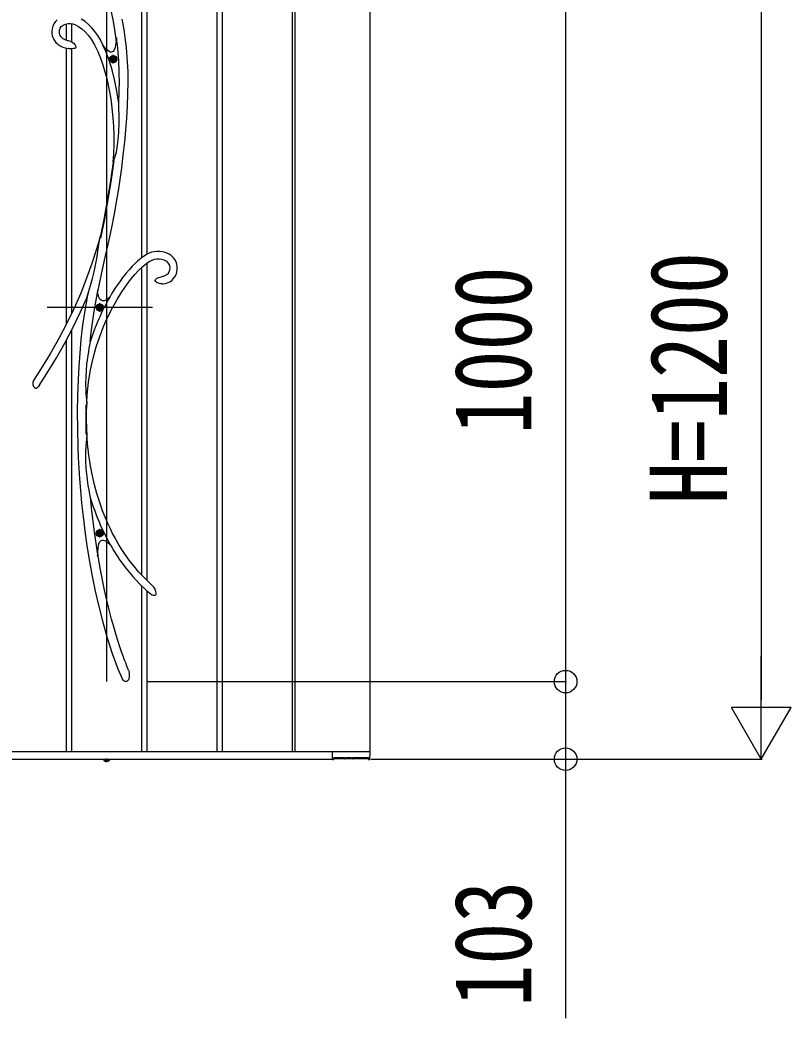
# Model space of a CAD drawing. Units: millimetres, scale not verified. Extents: x -14718 to 14718, y -10395 to 10395.
# Drawn here: x -5682 to -4658, y 6969 to 8294 of the extents above; entities that cross this region are included whole.
import ezdxf
from ezdxf.enums import TextEntityAlignment as Align

# ---------------------------------------------------------------- set-up
doc = ezdxf.new("R2010")
doc.units = ezdxf.units.MM
doc.header["$LTSCALE"] = 30
for name, color, linetype in [('0-3_YKK_13', 4, 'Continuous'), ('0-4_YKK_A1', 4, 'Continuous'), ('0-5_YKK_D', 6, 'Continuous')]:
    doc.layers.add(name, color=color, linetype=linetype)
doc.styles.add('ＭＳ ゴシック', font='')
doc.styles.get('ＭＳ ゴシック').set_extended_font_data('MS Gothic')

msp = doc.modelspace()

# ---------------------------------------------------------------- linework, layer by layer
at = {"layer": '0-3_YKK_13'}
for p, q in [((-5567.43, 8415.5), (-5567.43, 7415.5)), ((-5616.1, 8266.23), (-5618.08, 8266.61)), ((-5571.33, 8259.63), (-5571.47, 8259.95)), ((-5553.63, 8266.34), (-5554.31, 8270.94)), ((-5558.43, 8236.75), (-5558.43, 8248.25)), ((-5564.18, 8242.5), (-5552.68, 8242.5)), ((-5557.2, 8242.09), (-5556.38, 8242.09)), ((-5502.77, 7948.77), (-5502.87, 7948.46)), ((-5493.76, 7944.07), (-5493.75, 7944.07)), ((-5576.43, 7906.75), (-5576.43, 7918.25)), ((-5563.11, 7926.23), (-5563.13, 7926.22)), ((-5563.11, 7926.23), (-5563.02, 7926.32)), ((-5506.43, 7912.5), (-5646.43, 7912.5)), ((-5575.2, 7912.09), (-5574.38, 7912.09)), ((-5662.51, 7805.41), (-5662.72, 7805.55)), ((-5582.18, 7612.5), (-5570.68, 7612.5)), ((-5576.43, 7606.75), (-5576.43, 7618.25)), ((-5575.2, 7612.09), (-5574.38, 7612.09)), ((-5579.01, 7581.08), (-5579.57, 7583.5)), ((-5502.24, 7530.79), (-5502.75, 7530.16)), ((-5538.09, 7430.53), (-5538.09, 7430.53))]:
    msp.add_line(p, q, dxfattribs=at)
for points in [[(-5594.11, 8400.23), (-5594.09, 8400.18), (-5589.12, 8388.66), (-5584.69, 8377.99), (-5580.76, 8368.07), (-5577.28, 8358.84), (-5574.19, 8350.22), (-5571.46, 8342.15), (-5568.21, 8331.85), (-5565.48, 8322.35), (-5563.18, 8313.54), (-5561.24, 8305.33), (-5558.98, 8294.48), (-5557.18, 8284.49), (-5555.74, 8275.23), (-5554.59, 8266.77)], [(-5632.84, 8294.47), (-5635.28, 8292.18), (-5637.34, 8289.42), (-5638.9, 8286.23), (-5639.88, 8282.71), (-5640.22, 8278.95), (-5640.05, 8276.37), (-5639.57, 8273.76), (-5638.8, 8271.28), (-5637.41, 8268.36), (-5636.08, 8266.31), (-5634.8, 8264.69), (-5633.2, 8263.03), (-5631.57, 8261.68), (-5629.08, 8260.05), (-5625.56, 8258.37), (-5620.89, 8256.91), (-5618.06, 8256.43)], [(-5618.08, 8266.61), (-5618.84, 8266.75), (-5622.49, 8268.05), (-5625.12, 8269.53), (-5626.94, 8271.02), (-5628.14, 8272.41), (-5628.92, 8273.66), (-5629.41, 8274.74), (-5630.1, 8277.4), (-5630.08, 8280.68), (-5629.15, 8283.59), (-5627.54, 8285.83), (-5625.19, 8287.58), (-5622, 8288.87), (-5618.53, 8289.54), (-5615.27, 8289.56), (-5612.25, 8289.08), (-5609.45, 8288.22), (-5604.56, 8285.84), (-5600.13, 8282.74), (-5595.81, 8278.82), (-5591.7, 8274.2), (-5587.86, 8268.98), (-5583.21, 8261.18), (-5579.07, 8252.66), (-5575.47, 8243.78), (-5572.31, 8234.73), (-5569.54, 8225.64), (-5567.13, 8216.6), (-5565.07, 8207.64), (-5563.33, 8198.83), (-5561.8, 8189.65), (-5560.71, 8181.88), (-5559.73, 8173.29), (-5558.89, 8163.85), (-5558.26, 8153.52), (-5557.88, 8142.27), (-5557.83, 8130.04), (-5558.18, 8116.82), (-5558.84, 8105.35)], [(-5571.47, 8259.95), (-5572.12, 8261.4), (-5575.57, 8268.01), (-5579.07, 8273.79), (-5582.81, 8279.05), (-5586.88, 8283.93), (-5591.28, 8288.34), (-5596.01, 8292.17), (-5601.05, 8295.35)], [(-5579.23, 7933.05), (-5579.17, 7933.39), (-5574.68, 7954.49), (-5569.95, 7975.28), (-5565.26, 7996), (-5560.92, 8016.53), (-5557.01, 8036.71), (-5554.23, 8052.27), (-5551.7, 8067.55), (-5549.41, 8082.54), (-5547.22, 8098.15), (-5545.13, 8114.81), (-5543.2, 8132.37), (-5541.74, 8147.94), (-5540.5, 8163.93), (-5539.54, 8180.18), (-5538.93, 8196.16), (-5538.7, 8211.31), (-5538.87, 8225.52), (-5539.44, 8238.75), (-5540.38, 8251.05), (-5541.05, 8257.76), (-5541.8, 8264.32), (-5542.65, 8271.01), (-5543.68, 8278.41), (-5544.96, 8286.56), (-5546.55, 8295.53)], [(-5616.12, 8266.14), (-5616.18, 8266.16), (-5616.17, 8266.16), (-5616.04, 8266.12), (-5615.23, 8265.88), (-5613.5, 8265.19), (-5611.83, 8264.22), (-5610.54, 8263.16), (-5609.4, 8261.8), (-5608.51, 8260.13), (-5608.2, 8259.13), (-5608.1, 8258.57), (-5608.07, 8258.26), (-5608.08, 8258.05), (-5608.1, 8257.85), (-5608.14, 8257.65), (-5608.27, 8257.34), (-5608.81, 8256.92), (-5609.9, 8256.57), (-5611.34, 8256.36), (-5612.87, 8256.26), (-5615.36, 8256.25), (-5616.74, 8256.28), (-5617.5, 8256.31), (-5617.96, 8256.33), (-5618.08, 8256.34)], [(-5573.26, 8262.35), (-5572.2, 8260.87), (-5571.58, 8260.03), (-5571.29, 8259.63), (-5571.3, 8259.64)], [(-5554.31, 8270.94), (-5554.69, 8265.7), (-5555.29, 8261.28), (-5556.11, 8257.7), (-5556.88, 8255.56), (-5557.77, 8253.88), (-5558.78, 8252.67), (-5559.93, 8251.93), (-5561.2, 8251.66), (-5562.59, 8251.86), (-5564.11, 8252.52), (-5565.76, 8253.66), (-5568.83, 8256.63), (-5572.26, 8260.94)], [(-5551.23, 8184.01), (-5551.94, 8189.19), (-5554.1, 8202.25), (-5556.81, 8215.22), (-5560.14, 8228.14), (-5564.13, 8240.9), (-5568.51, 8252.57), (-5572.26, 8260.94)], [(-5554.59, 8266.77), (-5554.59, 8266.75), (-5554.56, 8267.03), (-5554.49, 8267.9), (-5554.36, 8269.93), (-5554.33, 8270.54)], [(-5559.66, 8242.91), (-5560.48, 8242.91), (-5560.48, 8242.09), (-5559.66, 8242.09)], [(-5558.02, 8243.73), (-5558.02, 8244.55), (-5558.84, 8244.55), (-5558.84, 8243.73)], [(-5558.84, 8241.27), (-5558.84, 8240.45), (-5558.02, 8240.45), (-5558.02, 8241.27)], [(-5556.38, 8242.09), (-5556.38, 8242.91), (-5557.2, 8242.91)], [(-5558.8, 8105.35), (-5558.8, 8105.36), (-5558.59, 8106.07), (-5557.8, 8108.04), (-5557.14, 8109.67), (-5556.43, 8111.55), (-5555.32, 8114.96), (-5554.36, 8118.65), (-5553.15, 8125.1), (-5552.32, 8131.65), (-5551.28, 8145.05), (-5550.81, 8158.1), (-5550.76, 8169.84), (-5550.88, 8175.7), (-5551.1, 8181.48), (-5551.23, 8184.01)], [(-5558.82, 8105.35), (-5560.4, 8093.46), (-5562.19, 8081.07), (-5564.22, 8068.05), (-5566.4, 8054.96), (-5568.69, 8042.09), (-5571.08, 8029.47), (-5575.52, 8007.65), (-5575.61, 8007.28)], [(-5557.82, 8107.15), (-5561.72, 8079.2), (-5566.42, 8050.51), (-5570.67, 8027.62), (-5575.42, 8004.56)], [(-5557.82, 8107.15), (-5558.28, 8106.49), (-5558.62, 8105.76), (-5558.79, 8105.32), (-5558.8, 8105.35)], [(-5575.53, 8007.7), (-5580.59, 7990.04), (-5586.8, 7970.88), (-5593.84, 7951.43), (-5601.74, 7931.73), (-5610.52, 7911.8), (-5620.21, 7891.66), (-5630.83, 7871.33), (-5642.4, 7850.84), (-5654.95, 7830.2), (-5664.63, 7815.38)], [(-5593.28, 7926.14), (-5593.36, 7925.9), (-5593.4, 7925.79), (-5593.38, 7925.92), (-5593.24, 7926.46), (-5592.84, 7927.89), (-5592.13, 7930.27), (-5591.32, 7932.91), (-5589.98, 7937.3), (-5588.63, 7941.79), (-5585.98, 7951.13), (-5583.81, 7959.75), (-5582.01, 7968.52), (-5580.5, 7977.75), (-5579.07, 7986.96), (-5577.52, 7996.56), (-5576.71, 8001.36), (-5575.88, 8005.93), (-5575.7, 8006.85), (-5575.6, 8007.28)], [(-5575.6, 8007.28), (-5575.56, 8007.47), (-5575.5, 8007.7), (-5575.47, 8007.77), (-5575.45, 8007.66), (-5575.45, 8007.17), (-5575.47, 8005.93), (-5575.42, 8004.56)], [(-5493.75, 7944.07), (-5492.28, 7944.07), (-5489.28, 7944.47), (-5486.65, 7945.17), (-5484.37, 7946.11), (-5482.43, 7947.21), (-5480.79, 7948.4), (-5478.33, 7950.82), (-5476.55, 7953.28), (-5475.1, 7956.12), (-5474.05, 7959.3), (-5473.45, 7962.73), (-5473.38, 7966.33), (-5473.92, 7969.97), (-5475.05, 7973.35), (-5476.72, 7976.41), (-5478.84, 7979.1), (-5481.34, 7981.39), (-5484.15, 7983.28), (-5487.18, 7984.77), (-5490.36, 7985.87), (-5493.62, 7986.6), (-5496.93, 7986.99), (-5500.38, 7987.03), (-5503.96, 7986.64), (-5507.51, 7985.77), (-5510.77, 7984.57), (-5514.51, 7982.7), (-5517.53, 7980.87), (-5519.78, 7979.32), (-5521.26, 7978.23), (-5522.41, 7977.34), (-5523.79, 7976.22), (-5526.35, 7974.03), (-5529.48, 7971.14), (-5533.2, 7967.4), (-5537.53, 7962.67), (-5541.44, 7958.06), (-5545.72, 7952.62), (-5550.36, 7946.28)], [(-5593.65, 7785.63), (-5593.06, 7796.28), (-5591.28, 7813.32), (-5588.69, 7829.71), (-5585.28, 7845.34), (-5581.16, 7860.15), (-5576.47, 7874.09), (-5571.38, 7887.11), (-5566.01, 7899.2), (-5559.7, 7911.84), (-5553.34, 7923.22), (-5547.06, 7933.34), (-5540.96, 7942.24), (-5535.13, 7949.94), (-5529.65, 7956.5), (-5524.55, 7961.98), (-5520.44, 7965.95), (-5516.68, 7969.18), (-5513.27, 7971.75), (-5509.93, 7973.88), (-5506.65, 7975.52), (-5503.51, 7976.57), (-5500.45, 7977.04), (-5497.37, 7977.01), (-5494.24, 7976.55), (-5491.22, 7975.64), (-5489.57, 7974.88), (-5487.88, 7973.83), (-5486.27, 7972.43), (-5484.88, 7970.66), (-5483.85, 7968.43), (-5483.35, 7965.57), (-5483.62, 7962.29), (-5484.59, 7959.41), (-5486.03, 7957.2), (-5487.03, 7956.22), (-5488.35, 7955.31), (-5490.13, 7954.55), (-5491.35, 7954.32)], [(-5550.36, 7946.28), (-5555.34, 7938.94), (-5560.61, 7930.53), (-5563.09, 7926.2)], [(-5493.76, 7944.02), (-5493.76, 7944.02), (-5493.77, 7944.02), (-5493.85, 7944.02), (-5494.18, 7944.02), (-5495.47, 7944.11), (-5497.45, 7944.47), (-5499.17, 7945.05), (-5500.65, 7945.8), (-5501.49, 7946.39), (-5502.03, 7946.85), (-5502.38, 7947.23), (-5502.61, 7947.54), (-5502.81, 7947.92), (-5502.87, 7948.12), (-5502.88, 7948.31), (-5502.87, 7948.46)], [(-5502.77, 7948.77), (-5502.27, 7949.63), (-5500.89, 7950.83), (-5498.46, 7952.11), (-5496.03, 7952.99), (-5492.23, 7954.04), (-5491.84, 7954.14), (-5491.57, 7954.2), (-5491.35, 7954.25), (-5491.32, 7954.26), (-5491.33, 7954.25), (-5491.34, 7954.25)], [(-5591.19, 7933.3), (-5592.12, 7930.09), (-5592.57, 7928.55), (-5592.99, 7927.1), (-5593.23, 7926.3), (-5593.28, 7926.14)], [(-5589.26, 7867), (-5587.47, 7882.8), (-5583.99, 7907.44), (-5579.57, 7931.96), (-5579.29, 7933.35)], [(-5563.11, 7926.23), (-5565.7, 7923.94), (-5568.29, 7922.22), (-5570.63, 7921.34), (-5572.71, 7921.3), (-5574.54, 7922.09), (-5576.12, 7923.73), (-5577.45, 7926.19), (-5578.49, 7929.38), (-5579.29, 7933.35)], [(-5579.24, 7933.05), (-5579.25, 7933.07), (-5579.29, 7933.35)], [(-5656.84, 7809.08), (-5646.64, 7824.72), (-5634.02, 7845.47), (-5622.38, 7866.08), (-5611.68, 7886.55), (-5601.89, 7906.85), (-5593.29, 7926.31)], [(-5593.3, 7926.15), (-5596.36, 7908.56), (-5599.16, 7889.07), (-5601.38, 7870.1), (-5603.08, 7851.8), (-5604.36, 7834.27), (-5605.29, 7817.02), (-5606.03, 7795.85), (-5606.35, 7773.77), (-5606.21, 7750.83), (-5605.58, 7727.09), (-5604.99, 7713.23), (-5604.22, 7699.15), (-5603.27, 7684.76), (-5602.04, 7669.22), (-5600.48, 7652.39), (-5598.57, 7634.65), (-5596.23, 7615.75), (-5593.4, 7595.8), (-5590.02, 7574.87), (-5586.49, 7555.47), (-5582.42, 7535.51), (-5577.76, 7515.12), (-5572.47, 7494.43), (-5566.5, 7473.63), (-5559.79, 7452.92), (-5552.28, 7432.52), (-5546.76, 7419.44)], [(-5577.66, 7912.91), (-5578.48, 7912.91), (-5578.48, 7912.09), (-5577.66, 7912.09)], [(-5576.02, 7913.73), (-5576.02, 7914.55), (-5576.84, 7914.55), (-5576.84, 7913.73)], [(-5576.84, 7911.27), (-5576.84, 7910.45), (-5576.02, 7910.45), (-5576.02, 7911.27)], [(-5574.38, 7912.09), (-5574.38, 7912.91), (-5575.2, 7912.91)], [(-5589.26, 7867), (-5589.37, 7866.48), (-5589.74, 7864.61), (-5590.14, 7862.53), (-5590.87, 7858.43), (-5591.57, 7854.23), (-5592.83, 7845.57), (-5593.84, 7837.03), (-5594.62, 7828.45), (-5595.11, 7819.83), (-5595.27, 7811.12), (-5595.06, 7802.4), (-5594.8, 7797.95), (-5594.44, 7793.57), (-5594.02, 7789.47), (-5593.75, 7785.68), (-5593.76, 7784.39)], [(-5656.23, 7809.81), (-5656.23, 7809.81), (-5656.3, 7809.71), (-5656.55, 7809.36), (-5657.06, 7808.65), (-5658.13, 7807.29), (-5658.64, 7806.71), (-5659.48, 7805.93), (-5660.42, 7805.31), (-5661.11, 7805.09), (-5661.61, 7805.07), (-5662.04, 7805.17), (-5662.51, 7805.41)], [(-5594.35, 7744.73), (-5594.61, 7766.22), (-5594.53, 7782.98)], [(-5593.76, 7784.39), (-5593.76, 7784.07), (-5593.86, 7782.56), (-5593.95, 7782.13), (-5594.09, 7782.01), (-5594.24, 7782.2), (-5594.53, 7782.98)], [(-5593.55, 7744.48), (-5593.85, 7771.44), (-5593.65, 7784.38)], [(-5593.59, 7744.48), (-5593.57, 7744.23), (-5593.58, 7742.64), (-5593.9, 7738.24), (-5594.38, 7733.34), (-5594.85, 7727.55), (-5595.16, 7721.62), (-5595.28, 7715.5), (-5595.24, 7709.35), (-5594.77, 7698.53), (-5593.72, 7687.69), (-5592.09, 7676.13), (-5591.1, 7670.36), (-5590.01, 7664.72), (-5589.49, 7662.29), (-5588.97, 7659.96), (-5587.2, 7642.47), (-5583.81, 7614.58), (-5579.75, 7587.07), (-5579.05, 7582.75)], [(-5594.35, 7744.73), (-5594.03, 7746.05), (-5593.9, 7746.39), (-5593.79, 7746.48), (-5593.72, 7746.28), (-5593.65, 7745.73), (-5593.59, 7744.48)], [(-5505.7, 7542.42), (-5507.95, 7544.34), (-5516.71, 7552.75), (-5524.46, 7561.05), (-5531.3, 7569.12), (-5537.29, 7576.85), (-5542.51, 7584.17), (-5547.02, 7590.98), (-5550.89, 7597.23), (-5554.17, 7602.86), (-5556.91, 7607.82), (-5559.28, 7612.33), (-5561.86, 7617.47), (-5565.24, 7624.65), (-5568.87, 7632.99), (-5572.66, 7642.54), (-5576.51, 7653.37), (-5580.31, 7665.53), (-5583.35, 7676.72), (-5586.19, 7688.9), (-5588.75, 7702.11), (-5590.93, 7716.35), (-5592.63, 7731.64), (-5593.57, 7745.4)], [(-5577.66, 7612.91), (-5578.48, 7612.91), (-5578.48, 7612.09), (-5577.66, 7612.09)], [(-5576.02, 7613.73), (-5576.02, 7614.55), (-5576.84, 7614.55), (-5576.84, 7613.73)], [(-5576.84, 7611.27), (-5576.84, 7610.45), (-5576.02, 7610.45), (-5576.02, 7611.27)], [(-5574.38, 7612.09), (-5574.38, 7612.91), (-5575.2, 7612.91)], [(-5579.05, 7582.75), (-5579.02, 7587.98), (-5578.73, 7592.45), (-5578.17, 7596.17), (-5577.51, 7598.67), (-5576.67, 7600.67), (-5575.66, 7602.15), (-5574.46, 7603.12), (-5573.09, 7603.59), (-5571.53, 7603.54), (-5569.8, 7602.99), (-5567.88, 7601.92), (-5565.17, 7599.82), (-5562.17, 7596.89)], [(-5560.12, 7594.6), (-5560.94, 7595.54), (-5561.68, 7596.36), (-5562.25, 7596.97), (-5562.44, 7597.17), (-5562.39, 7597.12), (-5562.34, 7597.07)], [(-5562.27, 7597.11), (-5557.59, 7589.06), (-5549.72, 7577.06), (-5541.39, 7565.8), (-5532.66, 7555.28), (-5523.56, 7545.51), (-5514.1, 7536.48), (-5507.86, 7531.17)], [(-5538.09, 7430.53), (-5538.14, 7430.65), (-5540.27, 7435.93), (-5541.99, 7440.36), (-5543.34, 7443.9), (-5544.3, 7446.51), (-5545.06, 7448.58), (-5545.8, 7450.64), (-5546.59, 7452.86), (-5547.42, 7455.23), (-5549.58, 7461.54), (-5551.95, 7468.8), (-5554.53, 7477.05), (-5557.49, 7487.06), (-5560.62, 7498.32), (-5563.87, 7510.84), (-5567.01, 7523.83), (-5569.96, 7536.93), (-5575.83, 7566.42), (-5578.96, 7585.09)], [(-5502.75, 7530.16), (-5502.96, 7530.01), (-5503.25, 7529.85), (-5503.78, 7529.7), (-5505.1, 7529.78), (-5506.77, 7530.43), (-5507.91, 7531.11)], [(-5505.75, 7542.36), (-5505.75, 7542.37), (-5505.56, 7542.1), (-5504.83, 7541.04), (-5503.4, 7538.52), (-5502.26, 7535.6), (-5501.83, 7533.22), (-5501.95, 7531.56), (-5502.24, 7530.79)], [(-5538.08, 7430.5), (-5538.01, 7430.2), (-5537.79, 7429.08), (-5537.45, 7426.74), (-5537.29, 7424.08), (-5537.38, 7421.66), (-5537.85, 7419.22), (-5538.29, 7418.01), (-5538.97, 7416.9), (-5539.83, 7416.09), (-5540.96, 7415.59), (-5541.44, 7415.51), (-5541.78, 7415.5), (-5542.05, 7415.52), (-5542.47, 7415.58), (-5543.56, 7415.98), (-5544.64, 7416.7), (-5545.5, 7417.54), (-5546.34, 7418.59), (-5546.87, 7419.4)]]:
    msp.add_lwpolyline(points, dxfattribs=at)
msp.add_lwpolyline([(-5618.08, 8266.56), (-5618.06, 8266.56), (-5618.05, 8266.55), (-5618.05, 8266.55), (-5618.05, 8266.55)], close=True, dxfattribs=at)
for centre, radius in [((-5558.43, 8242.5), 4.81), ((-5558.43, 8242.5), 4.5), ((-5558.43, 8242.5), 4.5), ((-5558.43, 8242.5), 3.75), ((-5558.43, 8242.5), 2.5), ((-5576.43, 7912.5), 4.81), ((-5576.43, 7912.5), 4.5), ((-5576.43, 7912.5), 4.5), ((-5576.43, 7912.5), 3.75), ((-5576.43, 7912.5), 2.5), ((-5576.43, 7612.5), 4.81), ((-5576.43, 7612.5), 4.5), ((-5576.43, 7612.5), 4.5), ((-5576.43, 7612.5), 3.75), ((-5576.43, 7612.5), 2.5)]:
    msp.add_circle(centre, radius, dxfattribs=at)
for centre, radius, start, end in [((-6004.87, 8212.01), 454.5, 356.46811, 6.86552), ((-5559.66, 8243.73), 0.82, 270, 0), ((-5559.66, 8241.27), 0.82, 0, 90), ((-5557.2, 8243.73), 0.82, 180, 270), ((-5557.2, 8241.27), 0.82, 90, 180), ((-5520.52, 7942.59), 59.5, 187.0266, 189.00095), ((-5295.68, 7772.77), 308.33, 150.15098, 162.20462), ((-5590.52, 7954.17), 39.14, 314.6248, 315.66428), ((-5577.66, 7913.73), 0.82, 270, 0), ((-5577.66, 7911.27), 0.82, 0, 90), ((-5575.2, 7913.73), 0.82, 180, 270), ((-5575.2, 7911.27), 0.82, 90, 180), ((-5658.11, 7811.49), 7.52, 148.54791, 232.1717), ((-5300.06, 7745.48), 301.3, 196.48885, 209.54729), ((-5577.66, 7613.73), 0.82, 270, 0), ((-5577.66, 7611.27), 0.82, 0, 90), ((-5575.2, 7613.73), 0.82, 180, 270), ((-5575.2, 7611.27), 0.82, 90, 180), ((-5461.01, 7584.92), 118.06, 179.92321, 181.86392)]:
    msp.add_arc(centre, radius, start, end, dxfattribs=at)
at = {"layer": '0-4_YKK_A1'}
for p, q in [((-5520.93, 8502.5), (-5520.93, 7978.47)), ((-5513.93, 8502.5), (-5513.93, 7983)), ((-5420.93, 8502.5), (-5420.93, 7322.5)), ((-5413.93, 8502.5), (-5413.93, 7322.5)), ((-5320.93, 8502.5), (-5320.93, 7322.5)), ((-5317.43, 8502.5), (-5317.43, 7322.5)), ((-5217.43, 8502.5), (-5217.43, 7322.5)), ((-5620.93, 8289.07), (-5620.93, 8267.5)), ((-5613.93, 8289.34), (-5613.93, 8265.36)), ((-5620.93, 8256.93), (-5620.93, 7890.28)), ((-5613.93, 8256.26), (-5613.93, 7904.72)), ((-5513.93, 7971.25), (-5513.93, 7550.09)), ((-5520.93, 7965.47), (-5520.93, 7557.27)), ((-5613.93, 7882.24), (-5613.93, 7322.5)), ((-5620.93, 7868.85), (-5620.93, 7322.5)), ((-5520.93, 7543), (-5520.93, 7322.5)), ((-5513.93, 7536.33), (-5513.93, 7322.5)), ((-5917.43, 7322.5), (-5217.43, 7322.5)), ((-5267.43, 7322.5), (-5267.43, 7312.5)), ((-5267.43, 7322.2), (-5267.43, 7312.52)), ((-5267.13, 7322.5), (-5217.46, 7322.5)), ((-5217.54, 7312.47), (-5216.96, 7321.97)), ((-5867.43, 7312.5), (-5267.43, 7312.5)), ((-5571.34, 7312), (-5571.25, 7312.5)), ((-5571.34, 7312), (-5571.17, 7311.03)), ((-5571.34, 7312), (-5563.52, 7312)), ((-5571.25, 7312.5), (-5563.61, 7312.5)), ((-5567.43, 7308.3), (-5567.43, 7312.5)), ((-5563.52, 7312), (-5563.69, 7311.03)), ((-5563.52, 7312), (-5563.61, 7312.5)), ((-5266.93, 7312.02), (-5266.11, 7312.02)), ((-5265.57, 7314.31), (-5265.61, 7312.51)), ((-5219.3, 7313), (-5265.6, 7313)), ((-5265.26, 7314.6), (-5251.64, 7314.6)), ((-5261.53, 7314.6), (-5261.55, 7313.49)), ((-5251.31, 7313.49), (-5251.32, 7314.31)), ((-5249.57, 7314.31), (-5249.59, 7313.49)), ((-5249.26, 7314.6), (-5242.6, 7314.6)), ((-5242.27, 7313.49), (-5242.29, 7314.31)), ((-5240.54, 7314.31), (-5240.55, 7313.49)), ((-5240.23, 7314.6), (-5219.64, 7314.6)), ((-5219.29, 7312.49), (-5219.32, 7314.31)), ((-5218.79, 7312), (-5218.04, 7312))]:
    msp.add_line(p, q, dxfattribs=at)
for points in [[(-5569.73, 7309.92), (-5568.58, 7312.24), (-5567.43, 7312.85)], [(-5565.13, 7309.92), (-5566.29, 7312.24), (-5567.43, 7312.85)], [(-5265.57, 7314.31), (-5265.57, 7314.35), (-5265.56, 7314.4), (-5265.53, 7314.45), (-5265.5, 7314.49), (-5265.45, 7314.54), (-5265.38, 7314.58), (-5265.26, 7314.6)], [(-5251.64, 7314.6), (-5251.5, 7314.57), (-5251.43, 7314.52), (-5251.38, 7314.47), (-5251.35, 7314.41), (-5251.33, 7314.36), (-5251.32, 7314.31)], [(-5249.57, 7314.31), (-5249.57, 7314.35), (-5249.56, 7314.4), (-5249.53, 7314.45), (-5249.5, 7314.49), (-5249.45, 7314.54), (-5249.38, 7314.58), (-5249.26, 7314.6)], [(-5242.6, 7314.6), (-5242.47, 7314.57), (-5242.39, 7314.52), (-5242.34, 7314.47), (-5242.31, 7314.41), (-5242.3, 7314.36), (-5242.29, 7314.31)], [(-5240.54, 7314.31), (-5240.53, 7314.35), (-5240.52, 7314.4), (-5240.5, 7314.45), (-5240.47, 7314.49), (-5240.42, 7314.54), (-5240.34, 7314.58), (-5240.23, 7314.6)], [(-5219.64, 7314.6), (-5219.5, 7314.57), (-5219.43, 7314.52), (-5219.38, 7314.47), (-5219.35, 7314.41), (-5219.33, 7314.36), (-5219.32, 7314.31)]]:
    msp.add_lwpolyline(points, dxfattribs=at)
for centre, radius, start, end in [((-5267.13, 7322.2), 0.3, 90, 180), ((-5217.46, 7322), 0.5, 356.5, 90), ((-5570.28, 7311.18), 0.9, 190, 239.36409), ((-5567.43, 7316), 6.5, 239.36409, 300.63591), ((-5564.58, 7311.18), 0.9, 300.63591, 350), ((-5266.93, 7312.52), 0.5, 180, 270), ((-5266.11, 7312.52), 0.5, 269.99848, 358.9986), ((-5262.05, 7313.5), 0.5, 270, 359), ((-5250.81, 7313.5), 0.5, 181, 270), ((-5250.09, 7313.5), 0.5, 270, 359), ((-5241.77, 7313.5), 0.5, 181, 270), ((-5241.05, 7313.5), 0.5, 270, 359), ((-5218.79, 7312.5), 0.5, 181, 270.81029), ((-5218.04, 7312.5), 0.5, 270.78919, 356.5)]:
    msp.add_arc(centre, radius, start, end, dxfattribs=at)
at = {"layer": '0-5_YKK_D'}
for p, q in [((-4697.43, 8433.5), (-4697.43, 7391.5)), ((-4957.43, 8415.5), (-4957.43, 7415.5)), ((-4697.43, 7312.5), (-4697.43, 7449.33)), ((-5512.93, 7415.5), (-4956.43, 7415.5)), ((-5512.93, 7415.5), (-4956.43, 7415.5)), ((-4697.43, 7312.5), (-4736.93, 7380.92)), ((-4657.93, 7380.92), (-4736.93, 7380.92)), ((-4697.43, 7312.5), (-4657.93, 7380.92)), ((-5216.43, 7312.5), (-4956.43, 7312.5)), ((-5215.43, 7312.5), (-4696.43, 7312.5))]:
    msp.add_line(p, q, dxfattribs=at)
msp.add_lwpolyline([(-4957.43, 7415.5), (-4957.43, 7312.5), (-4957.43, 6968.63)], dxfattribs=at)
for centre in [(-4957.43, 7415.5), (-4957.43, 7415.5), (-4957.43, 7312.5)]:
    msp.add_circle(centre, 15, dxfattribs=at)

# ---------------------------------------------------------------- texts
at = {"layer": '0-5_YKK_D', "style": 'ＭＳ ゴシック', "width": 0.8}
for s, p in [('H=1200', (-4712.43, 7651.17)), ('1000', (-4972.43, 7743.77)), ('103', (-4972.43, 6983.63))]:
    msp.add_text(s, height=102.6, rotation=90, dxfattribs=at).set_placement(p, align=Align.BOTTOM_LEFT)

doc.saveas('drawing.dxf')
